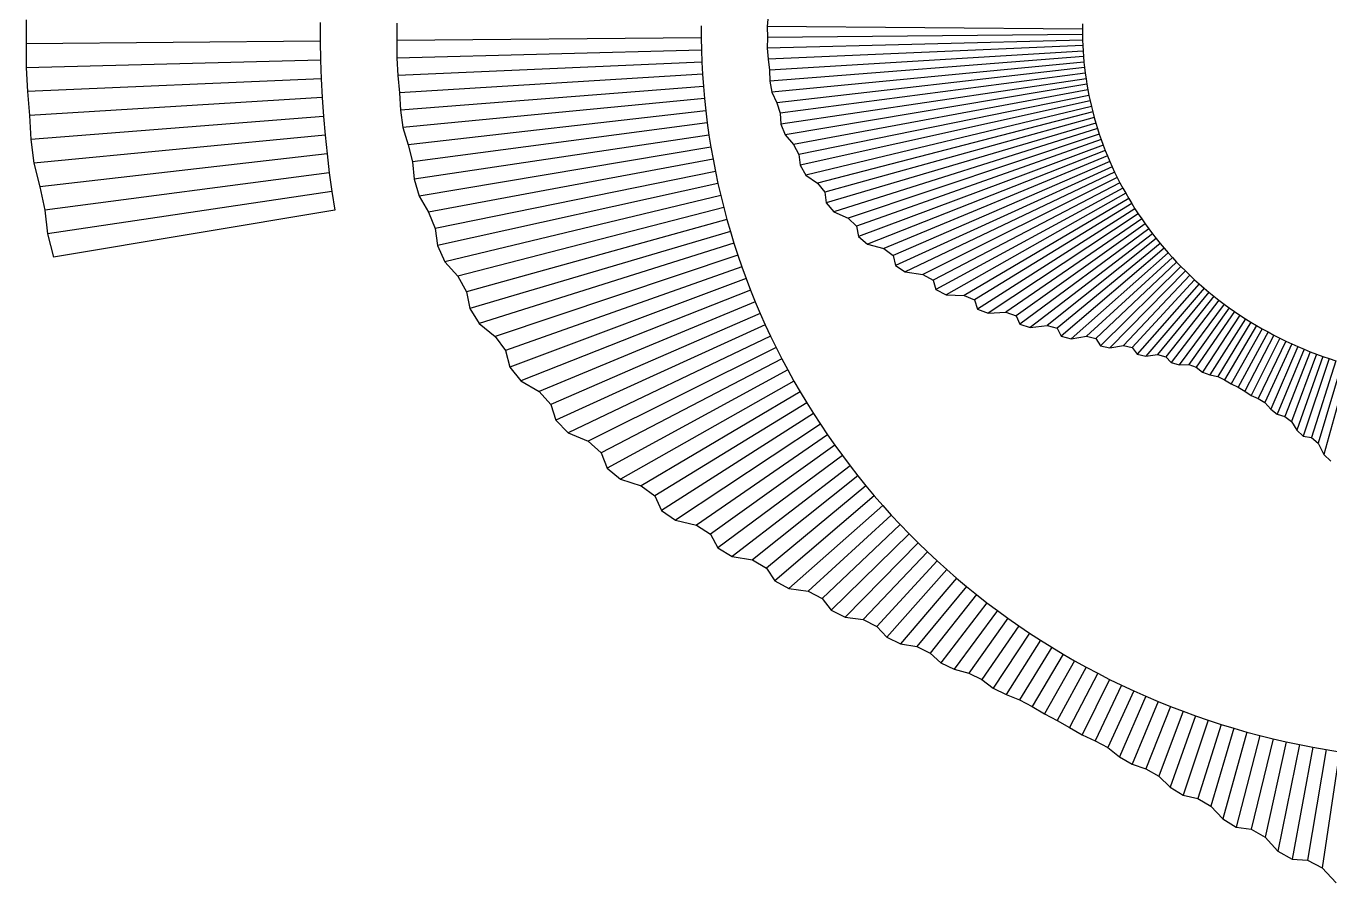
# Model space of a CAD drawing. Header units: metres. Extents: x -3093 to 1939, y -2140 to 2679.
# Drawn here: x -3093 to -271, y -1915 to -62 of the extents above; entities that cross this region are included whole.
import ezdxf

# ---------------------------------------------------------------- set-up
doc = ezdxf.new("R2010")
doc.units = ezdxf.units.M
for name, color, linetype in [('Fill', 3, 'Continuous'), ('Inner', 2, 'Continuous'), ('Outer', 1, 'Continuous')]:
    doc.layers.add(name, color=color, linetype=linetype)

msp = doc.modelspace()

# ---------------------------------------------------------------- linework, layer by layer
at = {"layer": 'Fill'}
for p, q in [((-806.9, -68.1), (-1489.1, -62.2)), ((-806.9, -79.9), (-1488.7, -85.9)), ((-2457, -94.3), (-3093, -99.9)), ((-1631.9, -87.1), (-2290.9, -92.9)), ((-806.7, -91.8), (-1489.1, -109.6)), ((-806.3, -103.6), (-1487.3, -133.4)), ((-2456.3, -135), (-3092.9, -151.6)), ((-1631.5, -113.4), (-2291, -130.6)), ((-1630.6, -139.6), (-2288.8, -168.4)), ((-805.6, -115.5), (-1484.4, -157.1)), ((-804.8, -127.5), (-1483.3, -180.9)), ((-803.8, -139.4), (-1479.1, -204.4)), ((-1629.2, -165.9), (-2285.2, -206)), ((-802.5, -151.4), (-1468.8, -227.3)), ((-801, -163.4), (-1461.3, -250.3)), ((-2454.8, -175.6), (-3090.2, -203.4)), ((-1627.3, -192.2), (-2283.1, -243.8)), ((-799.3, -175.4), (-1459.5, -274.1)), ((-797.4, -187.4), (-1450.8, -296.7)), ((-2452.7, -216.3), (-3085.9, -255)), ((-1625, -218.5), (-2277.7, -281.3)), ((-795.3, -199.4), (-1432.5, -317.5)), ((-793, -211.4), (-1420.8, -339.2)), ((-790.4, -223.4), (-1418.3, -362.6)), ((-1622.3, -244.8), (-2266.2, -318.2)), ((-787.7, -235.4), (-1405.5, -383.8)), ((-784.7, -247.4), (-1380.2, -401.4)), ((-2449.9, -256.9), (-3082.8, -306.7)), ((-1619, -271.1), (-2257.2, -355.1)), ((-781.5, -259.4), (-1364.8, -421.2)), ((-778, -271.4), (-1361.6, -444.2)), ((-2446.3, -297.6), (-3076.3, -358.2)), ((-1615.4, -297.3), (-2253.4, -392.7)), ((-774.4, -283.3), (-1345.2, -463.3)), ((-770.5, -295.2), (-1314.1, -477.1)), ((-766.4, -307.1), (-1295.7, -494.5)), ((-2442, -338.2), (-3063.6, -409)), ((-1611.2, -323.6), (-2242.6, -429.2)), ((-762.1, -318.9), (-1291.7, -516.9)), ((-757.6, -330.7), (-1272.5, -533.5)), ((-1606.6, -349.8), (-2222.4, -463.9)), ((-752.8, -342.5), (-1237, -543)), ((-747.9, -354.2), (-1216.4, -557.9)), ((-742.7, -365.9), (-1211.6, -579.5)), ((-2437.1, -378.8), (-3053, -459.9)), ((-1601.5, -375.9), (-2208.3, -499.4)), ((-737.3, -377.5), (-1190.4, -593.6)), ((-731.6, -389), (-1152.3, -598.7)), ((-2431.4, -419.3), (-3047.2, -511.3)), ((-1595.9, -402), (-2202.8, -536.5)), ((-725.8, -400.5), (-1130.3, -611)), ((-719.7, -411.9), (-1124.6, -631.7)), ((-713.4, -423.2), (-1102.1, -643.1)), ((-1589.9, -428.1), (-2187, -571.4)), ((-706.9, -434.5), (-1063.1, -644.3)), ((-700.2, -445.6), (-1040.5, -654.1)), ((-2425, -459.7), (-3034.4, -561.7)), ((-1583.5, -454), (-2158.9, -602.8)), ((-693.3, -456.7), (-1033.8, -673.7)), ((-686.2, -467.7), (-1010.9, -682.7)), ((-678.8, -478.7), (-972.6, -680.6)), ((-1576.5, -479.9), (-2140.3, -636.2)), ((-1569.1, -505.7), (-2133.1, -672.7)), ((-671.2, -489.5), (-950.1, -688.4)), ((-663.4, -500.2), (-942.5, -706.6)), ((-1561.3, -531.4), (-2112.9, -705.3)), ((-655.4, -510.8), (-919.9, -713.7)), ((-647.2, -521.3), (-883.5, -709.2)), ((-638.8, -531.7), (-861.8, -715.4)), ((-1553, -557), (-2078.2, -732.8)), ((-630.2, -541.9), (-853.2, -732.3)), ((-621.4, -552.1), (-831.4, -737.9)), ((-612.4, -562.1), (-798.2, -732.4)), ((-1544.2, -582.5), (-2055.7, -763.6)), ((-603.2, -572), (-777.7, -737.6)), ((-593.7, -581.7), (-768, -753)), ((-584.1, -591.3), (-747.6, -757.7)), ((-1534.9, -607.9), (-2046.7, -799.2)), ((-574.3, -600.8), (-718.2, -752.5)), ((-564.3, -610.2), (-699.2, -757.3)), ((-554.1, -619.3), (-688.4, -771.1)), ((-1525.2, -633.1), (-2022.8, -829.1)), ((-543.7, -628.4), (-669.5, -775.6)), ((-533.2, -637.2), (-644.3, -772.1)), ((-522.4, -645.9), (-626.8, -777.2)), ((-1515.1, -658.2), (-1983, -852)), ((-511.5, -654.5), (-615, -789.4)), ((-500.4, -662.9), (-597.6, -794.2)), ((-489.1, -671.1), (-576.6, -793.8)), ((-1504.5, -683.2), (-1957.3, -880.1)), ((-477.6, -679.1), (-560.5, -799.8)), ((-466, -686.9), (-547.5, -810.1)), ((-454.1, -694.6), (-531.5, -816)), ((-442.2, -702.1), (-514.2, -819.6)), ((-1493.5, -708), (-1946.6, -914.5)), ((-1482, -732.7), (-1919.8, -941.5)), ((-430, -709.4), (-499.3, -827)), ((-417.7, -716.5), (-485.1, -835.6)), ((-405.3, -723.4), (-470.2, -842.9)), ((-392.7, -730.1), (-455.8, -851.5)), ((-1470, -757.1), (-1876.5, -959.8)), ((-379.9, -736.6), (-441.7, -860.5)), ((-367, -742.9), (-426.3, -867.3)), ((-354, -749), (-412, -876.3)), ((-340.8, -754.9), (-399.6, -890.2)), ((-327.4, -760.5), (-385.6, -901)), ((-1457.6, -781.4), (-1848.5, -984.9)), ((-314, -766), (-369.1, -906)), ((-300.4, -771.2), (-354.8, -916.8)), ((-286.7, -776.2), (-343.3, -936.1)), ((-272.8, -780.9), (-328.9, -948.7)), ((-258.9, -785.5), (-311.3, -951.8)), ((-244.8, -789.8), (-296.5, -964.3)), ((-1444.8, -805.6), (-1836, -1018)), ((-230.6, -793.8), (-284.6, -988.7)), ((-1431.6, -829.5), (-1807.1, -1042)), ((-1417.9, -853.2), (-1762, -1056)), ((-1403.7, -876.7), (-1732.5, -1078.2)), ((-1389.2, -900.1), (-1718.2, -1109.7)), ((-1374.2, -923.1), (-1688, -1130.9)), ((-1358.8, -946), (-1642.6, -1141.1)), ((-1342.9, -968.6), (-1612.4, -1160.8)), ((-1326.7, -990.9), (-1596.3, -1190.5)), ((-1310, -1013.1), (-1565.5, -1209.1)), ((-1293, -1034.9), (-1521.3, -1216.5)), ((-1275.5, -1056.5), (-1490.9, -1234.1)), ((-1257.6, -1077.8), (-1473.1, -1261.8)), ((-1239.4, -1098.8), (-1442.3, -1278.3)), ((-1220.7, -1119.5), (-1400.3, -1284.1)), ((-1201.7, -1139.9), (-1370.3, -1300)), ((-1182.2, -1160), (-1350.6, -1325.5)), ((-1162.4, -1179.8), (-1320.4, -1340.5)), ((-1142.3, -1199.3), (-1281.3, -1345.8)), ((-1121.7, -1218.5), (-1252, -1360.7)), ((-1100.8, -1237.3), (-1230.6, -1383.9)), ((-1079.6, -1255.7), (-1201.1, -1398)), ((-1058, -1273.9), (-1165.4, -1404.2)), ((-1036, -1291.6), (-1136.9, -1418.5)), ((-1013.7, -1309.1), (-1113.7, -1439.4)), ((-991.1, -1326.1), (-1085, -1453)), ((-968.2, -1342.8), (-1052.7, -1461.3)), ((-944.9, -1359.1), (-1025, -1475.6)), ((-921.3, -1375), (-1000.1, -1494)), ((-897.5, -1390.5), (-972.2, -1507.8)), ((-873.3, -1405.6), (-942.9, -1519.2)), ((-848.8, -1420.3), (-915.7, -1533.9)), ((-824, -1434.6), (-889.1, -1549.7)), ((-799, -1448.5), (-861.7, -1563.9)), ((-773.6, -1461.9), (-834.7, -1579.2)), ((-748.1, -1475), (-807.7, -1594.7)), ((-722.2, -1487.6), (-779.5, -1607.8)), ((-696.1, -1499.8), (-752.2, -1622.7)), ((-669.8, -1511.5), (-726.6, -1642.3)), ((-643.2, -1522.8), (-699.4, -1658.6)), ((-616.4, -1533.6), (-669.7, -1668.9)), ((-589.3, -1544), (-641.9, -1684.7)), ((-562.1, -1553.9), (-616.8, -1708.5)), ((-534.6, -1563.4), (-588.9, -1725.5)), ((-507, -1572.4), (-557.6, -1733.1)), ((-479.1, -1580.9), (-529.1, -1749.5)), ((-451.1, -1588.9), (-503.3, -1777.1)), ((-422.9, -1596.5), (-474.1, -1794.5)), ((-394.5, -1603.5), (-441.5, -1799.4)), ((-366, -1610.1), (-411.6, -1816.1)), ((-337.3, -1616.2), (-384.2, -1846.8)), ((-308.5, -1621.8), (-353.4, -1864.2)), ((-279.5, -1626.9), (-319.6, -1866.3)), ((-250.4, -1631.5), (-288, -1882.8))]:
    msp.add_line(p, q, dxfattribs=at)
at = {"layer": 'Inner'}
for p, q in [((-2457, -53.7), (-2457, -94.3)), ((-806.7, -56.4), (-806.9, -68.1)), ((-1631.9, -60.9), (-1631.9, -87.1)), ((-806.9, -68.1), (-806.9, -79.9)), ((-806.9, -79.9), (-806.7, -91.8)), ((-2457, -94.3), (-2456.3, -135)), ((-1631.9, -87.1), (-1631.5, -113.4)), ((-806.7, -91.8), (-806.3, -103.6)), ((-806.3, -103.6), (-805.6, -115.5)), ((-2456.3, -135), (-2454.8, -175.6)), ((-1631.5, -113.4), (-1630.6, -139.6)), ((-1630.6, -139.6), (-1629.2, -165.9)), ((-805.6, -115.5), (-804.8, -127.5)), ((-804.8, -127.5), (-803.8, -139.4)), ((-803.8, -139.4), (-802.5, -151.4)), ((-1629.2, -165.9), (-1627.3, -192.2)), ((-802.5, -151.4), (-801, -163.4)), ((-801, -163.4), (-799.3, -175.4)), ((-2454.8, -175.6), (-2452.7, -216.3)), ((-1627.3, -192.2), (-1625, -218.5)), ((-799.3, -175.4), (-797.4, -187.4)), ((-797.4, -187.4), (-795.3, -199.4)), ((-2452.7, -216.3), (-2449.9, -256.9)), ((-1625, -218.5), (-1622.3, -244.8)), ((-795.3, -199.4), (-793, -211.4)), ((-793, -211.4), (-790.4, -223.4)), ((-790.4, -223.4), (-787.7, -235.4)), ((-1622.3, -244.8), (-1619, -271.1)), ((-787.7, -235.4), (-784.7, -247.4)), ((-784.7, -247.4), (-781.5, -259.4)), ((-2449.9, -256.9), (-2446.3, -297.6)), ((-1619, -271.1), (-1615.4, -297.3)), ((-781.5, -259.4), (-778, -271.4)), ((-778, -271.4), (-774.4, -283.3)), ((-2446.3, -297.6), (-2442, -338.2)), ((-1615.4, -297.3), (-1611.2, -323.6)), ((-774.4, -283.3), (-770.5, -295.2)), ((-770.5, -295.2), (-766.4, -307.1)), ((-766.4, -307.1), (-762.1, -318.9)), ((-2442, -338.2), (-2437.1, -378.8)), ((-1611.2, -323.6), (-1606.6, -349.8)), ((-762.1, -318.9), (-757.6, -330.7)), ((-757.6, -330.7), (-752.8, -342.5)), ((-1606.6, -349.8), (-1601.5, -375.9)), ((-752.8, -342.5), (-747.9, -354.2)), ((-747.9, -354.2), (-742.7, -365.9)), ((-742.7, -365.9), (-737.3, -377.5)), ((-2437.1, -378.8), (-2431.4, -419.3)), ((-1601.5, -375.9), (-1595.9, -402)), ((-737.3, -377.5), (-731.6, -389)), ((-731.6, -389), (-725.8, -400.5)), ((-2431.4, -419.3), (-2425, -459.7)), ((-1595.9, -402), (-1589.9, -428.1)), ((-725.8, -400.5), (-719.7, -411.9)), ((-719.7, -411.9), (-713.4, -423.2)), ((-713.4, -423.2), (-706.9, -434.5)), ((-1589.9, -428.1), (-1583.5, -454)), ((-706.9, -434.5), (-700.2, -445.6)), ((-700.2, -445.6), (-693.3, -456.7)), ((-1583.5, -454), (-1576.5, -479.9)), ((-693.3, -456.7), (-686.2, -467.7)), ((-686.2, -467.7), (-678.8, -478.7)), ((-678.8, -478.7), (-671.2, -489.5)), ((-1576.5, -479.9), (-1569.1, -505.7)), ((-1569.1, -505.7), (-1561.3, -531.4)), ((-671.2, -489.5), (-663.4, -500.2)), ((-663.4, -500.2), (-655.4, -510.8)), ((-1561.3, -531.4), (-1553, -557)), ((-655.4, -510.8), (-647.2, -521.3)), ((-647.2, -521.3), (-638.8, -531.7)), ((-638.8, -531.7), (-630.2, -541.9)), ((-1553, -557), (-1544.2, -582.5)), ((-630.2, -541.9), (-621.4, -552.1)), ((-621.4, -552.1), (-612.4, -562.1)), ((-612.4, -562.1), (-603.2, -572)), ((-1544.2, -582.5), (-1534.9, -607.9)), ((-603.2, -572), (-593.7, -581.7)), ((-593.7, -581.7), (-584.1, -591.3)), ((-584.1, -591.3), (-574.3, -600.8)), ((-1534.9, -607.9), (-1525.2, -633.1)), ((-574.3, -600.8), (-564.3, -610.2)), ((-564.3, -610.2), (-554.1, -619.3)), ((-554.1, -619.3), (-543.7, -628.4)), ((-1525.2, -633.1), (-1515.1, -658.2)), ((-543.7, -628.4), (-533.2, -637.2)), ((-533.2, -637.2), (-522.4, -645.9)), ((-522.4, -645.9), (-511.5, -654.5)), ((-1515.1, -658.2), (-1504.5, -683.2)), ((-511.5, -654.5), (-500.4, -662.9)), ((-500.4, -662.9), (-489.1, -671.1)), ((-489.1, -671.1), (-477.6, -679.1)), ((-1504.5, -683.2), (-1493.5, -708)), ((-477.6, -679.1), (-466, -686.9)), ((-466, -686.9), (-454.1, -694.6)), ((-454.1, -694.6), (-442.2, -702.1)), ((-442.2, -702.1), (-430, -709.4)), ((-1493.5, -708), (-1482, -732.7)), ((-1482, -732.7), (-1470, -757.1)), ((-430, -709.4), (-417.7, -716.5)), ((-417.7, -716.5), (-405.3, -723.4)), ((-405.3, -723.4), (-392.7, -730.1)), ((-392.7, -730.1), (-379.9, -736.6)), ((-1470, -757.1), (-1457.6, -781.4)), ((-379.9, -736.6), (-367, -742.9)), ((-367, -742.9), (-354, -749)), ((-354, -749), (-340.8, -754.9)), ((-340.8, -754.9), (-327.4, -760.5)), ((-327.4, -760.5), (-314, -766)), ((-1457.6, -781.4), (-1444.8, -805.6)), ((-314, -766), (-300.4, -771.2)), ((-300.4, -771.2), (-286.7, -776.2)), ((-286.7, -776.2), (-272.8, -780.9)), ((-272.8, -780.9), (-258.9, -785.5)), ((-1444.8, -805.6), (-1431.6, -829.5)), ((-1431.6, -829.5), (-1417.9, -853.2)), ((-1417.9, -853.2), (-1403.7, -876.7)), ((-1403.7, -876.7), (-1389.2, -900.1)), ((-1389.2, -900.1), (-1374.2, -923.1)), ((-1374.2, -923.1), (-1358.8, -946)), ((-1358.8, -946), (-1342.9, -968.6)), ((-1342.9, -968.6), (-1326.7, -990.9)), ((-1326.7, -990.9), (-1310, -1013.1)), ((-1310, -1013.1), (-1293, -1034.9)), ((-1293, -1034.9), (-1275.5, -1056.5)), ((-1275.5, -1056.5), (-1257.6, -1077.8)), ((-1257.6, -1077.8), (-1239.4, -1098.8)), ((-1239.4, -1098.8), (-1220.7, -1119.5)), ((-1220.7, -1119.5), (-1201.7, -1139.9)), ((-1201.7, -1139.9), (-1182.2, -1160)), ((-1182.2, -1160), (-1162.4, -1179.8)), ((-1162.4, -1179.8), (-1142.3, -1199.3)), ((-1142.3, -1199.3), (-1121.7, -1218.5)), ((-1121.7, -1218.5), (-1100.8, -1237.3)), ((-1100.8, -1237.3), (-1079.6, -1255.7)), ((-1079.6, -1255.7), (-1058, -1273.9)), ((-1058, -1273.9), (-1036, -1291.6)), ((-1036, -1291.6), (-1013.7, -1309.1)), ((-1013.7, -1309.1), (-991.1, -1326.1)), ((-991.1, -1326.1), (-968.2, -1342.8)), ((-968.2, -1342.8), (-944.9, -1359.1)), ((-944.9, -1359.1), (-921.3, -1375)), ((-921.3, -1375), (-897.5, -1390.5)), ((-897.5, -1390.5), (-873.3, -1405.6)), ((-873.3, -1405.6), (-848.8, -1420.3)), ((-848.8, -1420.3), (-824, -1434.6)), ((-824, -1434.6), (-799, -1448.5)), ((-799, -1448.5), (-773.6, -1461.9)), ((-773.6, -1461.9), (-748.1, -1475)), ((-748.1, -1475), (-722.2, -1487.6)), ((-722.2, -1487.6), (-696.1, -1499.8)), ((-696.1, -1499.8), (-669.8, -1511.5)), ((-669.8, -1511.5), (-643.2, -1522.8)), ((-643.2, -1522.8), (-616.4, -1533.6)), ((-616.4, -1533.6), (-589.3, -1544)), ((-589.3, -1544), (-562.1, -1553.9)), ((-562.1, -1553.9), (-534.6, -1563.4)), ((-534.6, -1563.4), (-507, -1572.4)), ((-507, -1572.4), (-479.1, -1580.9)), ((-479.1, -1580.9), (-451.1, -1588.9)), ((-451.1, -1588.9), (-422.9, -1596.5)), ((-422.9, -1596.5), (-394.5, -1603.5)), ((-394.5, -1603.5), (-366, -1610.1)), ((-366, -1610.1), (-337.3, -1616.2)), ((-337.3, -1616.2), (-308.5, -1621.8)), ((-308.5, -1621.8), (-279.5, -1626.9)), ((-279.5, -1626.9), (-250.4, -1631.5))]:
    msp.add_line(p, q, dxfattribs=at)
at = {"layer": 'Outer'}
for p, q in [((-3093.4, -48.2), (-3093, -99.9)), ((-2291.3, -55.2), (-2290.9, -92.9)), ((-1487.4, -38.5), (-1489.1, -62.2)), ((-1489.1, -62.2), (-1488.7, -85.9)), ((-3093, -99.9), (-3092.9, -151.6)), ((-2290.9, -92.9), (-2291, -130.6)), ((-1488.7, -85.9), (-1489.1, -109.6)), ((-1489.1, -109.6), (-1487.3, -133.4)), ((-2291, -130.6), (-2288.8, -168.4)), ((-1487.3, -133.4), (-1484.4, -157.1)), ((-3092.9, -151.6), (-3090.2, -203.4)), ((-2288.8, -168.4), (-2285.2, -206)), ((-1484.4, -157.1), (-1483.3, -180.9)), ((-1483.3, -180.9), (-1479.1, -204.4)), ((-3090.2, -203.4), (-3085.9, -255)), ((-2285.2, -206), (-2283.1, -243.8)), ((-1479.1, -204.4), (-1468.8, -227.3)), ((-2283.1, -243.8), (-2277.7, -281.3)), ((-1468.8, -227.3), (-1461.3, -250.3)), ((-1461.3, -250.3), (-1459.5, -274.1)), ((-3085.9, -255), (-3082.8, -306.7)), ((-2277.7, -281.3), (-2266.2, -318.2)), ((-1459.5, -274.1), (-1450.8, -296.7)), ((-3082.8, -306.7), (-3076.3, -358.2)), ((-1450.8, -296.7), (-1432.5, -317.5)), ((-2266.2, -318.2), (-2257.2, -355.1)), ((-1432.5, -317.5), (-1420.8, -339.2)), ((-3076.3, -358.2), (-3063.6, -409)), ((-2257.2, -355.1), (-2253.4, -392.7)), ((-1420.8, -339.2), (-1418.3, -362.6)), ((-1418.3, -362.6), (-1405.5, -383.8)), ((-2253.4, -392.7), (-2242.6, -429.2)), ((-1405.5, -383.8), (-1380.2, -401.4)), ((-3063.6, -409), (-3053, -459.9)), ((-1380.2, -401.4), (-1364.8, -421.2)), ((-1364.8, -421.2), (-1361.6, -444.2)), ((-2242.6, -429.2), (-2222.4, -463.9)), ((-1361.6, -444.2), (-1345.2, -463.3)), ((-3053, -459.9), (-3047.2, -511.3)), ((-2222.4, -463.9), (-2208.3, -499.4)), ((-1345.2, -463.3), (-1314.1, -477.1)), ((-1314.1, -477.1), (-1295.7, -494.5)), ((-2208.3, -499.4), (-2202.8, -536.5)), ((-1295.7, -494.5), (-1291.7, -516.9)), ((-3047.2, -511.3), (-3034.4, -561.7)), ((-1291.7, -516.9), (-1272.5, -533.5)), ((-1272.5, -533.5), (-1237, -543)), ((-2202.8, -536.5), (-2187, -571.4)), ((-1237, -543), (-1216.4, -557.9)), ((-1216.4, -557.9), (-1211.6, -579.5)), ((-2187, -571.4), (-2158.9, -602.8)), ((-1211.6, -579.5), (-1190.4, -593.6)), ((-2158.9, -602.8), (-2140.3, -636.2)), ((-1190.4, -593.6), (-1152.3, -598.7)), ((-1152.3, -598.7), (-1130.3, -611)), ((-1130.3, -611), (-1124.6, -631.7)), ((-2140.3, -636.2), (-2133.1, -672.7)), ((-1124.6, -631.7), (-1102.1, -643.1)), ((-1102.1, -643.1), (-1063.1, -644.3)), ((-1063.1, -644.3), (-1040.5, -654.1)), ((-2133.1, -672.7), (-2112.9, -705.3)), ((-1040.5, -654.1), (-1033.8, -673.7)), ((-1033.8, -673.7), (-1010.9, -682.7)), ((-2112.9, -705.3), (-2078.2, -732.8)), ((-1010.9, -682.7), (-972.6, -680.6)), ((-972.6, -680.6), (-950.1, -688.4)), ((-950.1, -688.4), (-942.5, -706.6)), ((-2078.2, -732.8), (-2055.7, -763.6)), ((-942.5, -706.6), (-919.9, -713.7)), ((-919.9, -713.7), (-883.5, -709.2)), ((-883.5, -709.2), (-861.8, -715.4)), ((-861.8, -715.4), (-853.2, -732.3)), ((-853.2, -732.3), (-831.4, -737.9)), ((-831.4, -737.9), (-798.2, -732.4)), ((-798.2, -732.4), (-777.7, -737.6)), ((-777.7, -737.6), (-768, -753)), ((-768, -753), (-747.6, -757.7)), ((-747.6, -757.7), (-718.2, -752.5)), ((-718.2, -752.5), (-699.2, -757.3)), ((-699.2, -757.3), (-688.4, -771.1)), ((-2055.7, -763.6), (-2046.7, -799.2)), ((-688.4, -771.1), (-669.5, -775.6)), ((-669.5, -775.6), (-644.3, -772.1)), ((-644.3, -772.1), (-626.8, -777.2)), ((-626.8, -777.2), (-615, -789.4)), ((-615, -789.4), (-597.6, -794.2)), ((-2046.7, -799.2), (-2022.8, -829.1)), ((-597.6, -794.2), (-576.6, -793.8)), ((-576.6, -793.8), (-560.5, -799.8)), ((-560.5, -799.8), (-547.5, -810.1)), ((-547.5, -810.1), (-531.5, -816)), ((-531.5, -816), (-514.2, -819.6)), ((-2022.8, -829.1), (-1983, -852)), ((-514.2, -819.6), (-499.3, -827)), ((-499.3, -827), (-485.1, -835.6)), ((-485.1, -835.6), (-470.2, -842.9)), ((-470.2, -842.9), (-455.8, -851.5)), ((-1983, -852), (-1957.3, -880.1)), ((-455.8, -851.5), (-441.7, -860.5)), ((-441.7, -860.5), (-426.3, -867.3)), ((-426.3, -867.3), (-412, -876.3)), ((-1957.3, -880.1), (-1946.6, -914.5)), ((-412, -876.3), (-399.6, -890.2)), ((-399.6, -890.2), (-385.6, -901)), ((-385.6, -901), (-369.1, -906)), ((-1946.6, -914.5), (-1919.8, -941.5)), ((-369.1, -906), (-354.8, -916.8)), ((-354.8, -916.8), (-343.3, -936.1)), ((-1919.8, -941.5), (-1876.5, -959.8)), ((-343.3, -936.1), (-328.9, -948.7)), ((-328.9, -948.7), (-311.3, -951.8)), ((-311.3, -951.8), (-296.5, -964.3)), ((-1876.5, -959.8), (-1848.5, -984.9)), ((-1848.5, -984.9), (-1836, -1018)), ((-296.5, -964.3), (-284.6, -988.7)), ((-284.6, -988.7), (-269.3, -1002.7)), ((-1836, -1018), (-1807.1, -1042)), ((-1807.1, -1042), (-1762, -1056)), ((-1762, -1056), (-1732.5, -1078.2)), ((-1732.5, -1078.2), (-1718.2, -1109.7)), ((-1718.2, -1109.7), (-1688, -1130.9)), ((-1688, -1130.9), (-1642.6, -1141.1)), ((-1642.6, -1141.1), (-1612.4, -1160.8)), ((-1612.4, -1160.8), (-1596.3, -1190.5)), ((-1596.3, -1190.5), (-1565.5, -1209.1)), ((-1565.5, -1209.1), (-1521.3, -1216.5)), ((-1521.3, -1216.5), (-1490.9, -1234.1)), ((-1490.9, -1234.1), (-1473.1, -1261.8)), ((-1473.1, -1261.8), (-1442.3, -1278.3)), ((-1442.3, -1278.3), (-1400.3, -1284.1)), ((-1400.3, -1284.1), (-1370.3, -1300)), ((-1370.3, -1300), (-1350.6, -1325.5)), ((-1350.6, -1325.5), (-1320.4, -1340.5)), ((-1320.4, -1340.5), (-1281.3, -1345.8)), ((-1281.3, -1345.8), (-1252, -1360.7)), ((-1252, -1360.7), (-1230.6, -1383.9)), ((-1230.6, -1383.9), (-1201.1, -1398)), ((-1201.1, -1398), (-1165.4, -1404.2)), ((-1165.4, -1404.2), (-1136.9, -1418.5)), ((-1136.9, -1418.5), (-1113.7, -1439.4)), ((-1113.7, -1439.4), (-1085, -1453)), ((-1085, -1453), (-1052.7, -1461.3)), ((-1052.7, -1461.3), (-1025, -1475.6)), ((-1025, -1475.6), (-1000.1, -1494)), ((-1000.1, -1494), (-972.2, -1507.8)), ((-972.2, -1507.8), (-942.9, -1519.2)), ((-942.9, -1519.2), (-915.7, -1533.9)), ((-915.7, -1533.9), (-889.1, -1549.7)), ((-889.1, -1549.7), (-861.7, -1563.9)), ((-861.7, -1563.9), (-834.7, -1579.2)), ((-834.7, -1579.2), (-807.7, -1594.7)), ((-807.7, -1594.7), (-779.5, -1607.8)), ((-779.5, -1607.8), (-752.2, -1622.7)), ((-752.2, -1622.7), (-726.6, -1642.3)), ((-726.6, -1642.3), (-699.4, -1658.6)), ((-699.4, -1658.6), (-669.7, -1668.9)), ((-669.7, -1668.9), (-641.9, -1684.7)), ((-641.9, -1684.7), (-616.8, -1708.5)), ((-616.8, -1708.5), (-588.9, -1725.5)), ((-588.9, -1725.5), (-557.6, -1733.1)), ((-557.6, -1733.1), (-529.1, -1749.5)), ((-529.1, -1749.5), (-503.3, -1777.1)), ((-503.3, -1777.1), (-474.1, -1794.5)), ((-474.1, -1794.5), (-441.5, -1799.4)), ((-441.5, -1799.4), (-411.6, -1816.1)), ((-411.6, -1816.1), (-384.2, -1846.8)), ((-384.2, -1846.8), (-353.4, -1864.2)), ((-353.4, -1864.2), (-319.6, -1866.3)), ((-319.6, -1866.3), (-288, -1882.8)), ((-288, -1882.8), (-258.1, -1915.4))]:
    msp.add_line(p, q, dxfattribs=at)

doc.saveas('drawing.dxf')
